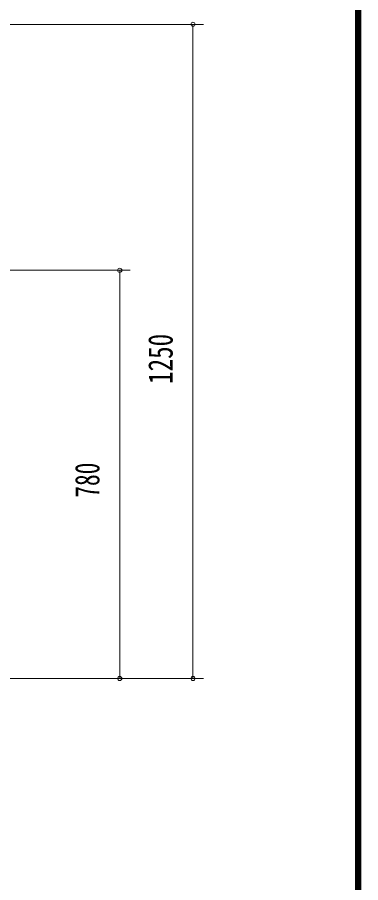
# Model space of a CAD drawing. Units: millimetres, scale not verified. Extents: x -5740 to 5740, y -4020 to 4020.
# Drawn here: x 5083 to 5740, y -2591 to -937 of the extents above; entities that cross this region are included whole.
import ezdxf
from ezdxf.enums import TextEntityAlignment as Align

# ---------------------------------------------------------------- set-up
doc = ezdxf.new("R2010")
doc.units = ezdxf.units.MM
doc.header["$LTSCALE"] = 10
doc.layers.add('0-E_2ラック-F寸法', color=3, linetype='Continuous', lineweight=18)
doc.layers.add('1-2_F-F4PAPAER', color=5, linetype='Continuous', lineweight=18)
doc.styles.add('ＭＳ ゴシック', font='')
doc.styles.get('ＭＳ ゴシック').set_extended_font_data('MS Gothic')

msp = doc.modelspace()

# ---------------------------------------------------------------- linework, layer by layer
at = {"layer": '0-E_2ラック-F寸法'}
for p, q in [((5439.32, -950.95), (4184.39, -950.95)), ((5419.32, -2200.95), (5419.32, -950.95)), ((5299.32, -1420.93), (4797.75, -1420.93)), ((5279.32, -2200.95), (5279.32, -1420.93)), ((5439.32, -2200.95), (4935.32, -2200.95))]:
    msp.add_line(p, q, dxfattribs=at)
for centre, start, end in [((5419.32, -950.95), 0, 180), ((5419.32, -950.95), 180, 0), ((5279.32, -1420.93), 0, 180), ((5279.32, -1420.93), 180, 0), ((5279.32, -2200.95), 0, 180), ((5419.32, -2200.95), 0, 180), ((5279.32, -2200.95), 180, 0), ((5419.32, -2200.95), 180, 0)]:
    msp.add_arc(centre, 4, start, end, dxfattribs=at)
at = {"layer": '1-2_F-F4PAPAER'}
for points in [[(-5740, -4019.87), (5740, -4019.87), (5740, 4020.13), (-5740, 4020.13)], [(-5739, -4018.87), (5739, -4018.87), (5739, 4019.13), (-5739, 4019.13)], [(-5738, -4017.87), (-5738, 4018.13), (5738, 4018.13), (5738, -4017.87)], [(-5737, -4016.87), (5737, -4016.87), (5737, 4017.13), (-5737, 4017.13)], [(-5736, -4015.87), (-5736, 4016.13), (5736, 4016.13), (5736, -4015.87)], [(-5735, -4014.87), (5735, -4014.87), (5735, 4015.13), (-5735, 4015.13)], [(-5734, -4013.87), (-5734, 4014.13), (5734, 4014.13), (5734, -4013.87)], [(-5733, -4012.87), (5733, -4012.87), (5733, 4013.13), (-5733, 4013.13)], [(-5732, -4011.87), (5732, -4011.87), (5732, 4012.13), (-5732, 4012.13)], [(-5731, -4010.87), (5731, -4010.87), (5731, 4011.13), (-5731, 4011.13)], [(-5730, -4009.87), (-5730, 4010.13), (5730, 4010.13), (5730, -4009.87)]]:
    msp.add_lwpolyline(points, close=True, dxfattribs=at)

# ---------------------------------------------------------------- texts
at = {"layer": '0-E_2ラック-F寸法', "color": 7, "style": 'ＭＳ ゴシック'}
for s, width, p in [('1250', 0.75, (5394.52, -1638.03)), ('780', 0.7, (5254.52, -1855.39))]:
    msp.add_text(s, height=46.89, rotation=90, dxfattribs=dict(at, width=width)).set_placement(p, align=Align.BOTTOM_LEFT)

doc.saveas('drawing.dxf')
